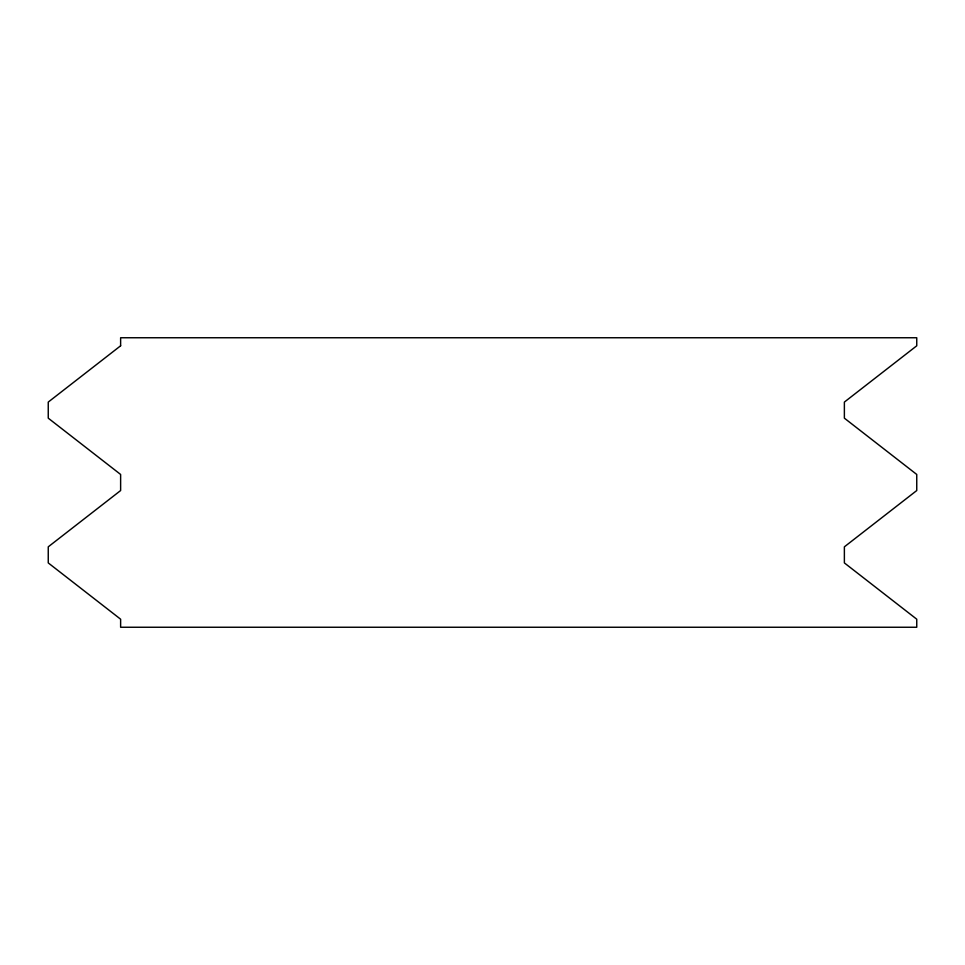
<?xml version="1.0" encoding="UTF-8"?>
<svg xmlns="http://www.w3.org/2000/svg" width="965" height="965" viewBox="0 0 965 965"><rect width="100%" height="100%" fill="white"/><g stroke="black" fill="none" stroke-linecap="round" stroke-linejoin="round"><path stroke-width="1.45" d="M120.625 345.796L48.25 402.079L48.25 418.171L120.625 474.454L120.625 490.546L48.25 546.829L48.25 562.921L120.625 619.204L120.625 627.25L916.75 627.25L916.75 619.204L844.375 562.921L844.375 546.829L916.75 490.546L916.75 474.454L844.375 418.171L844.375 402.079L916.75 345.796L916.75 337.75L120.625 337.75L120.625 345.796"/></g></svg>
